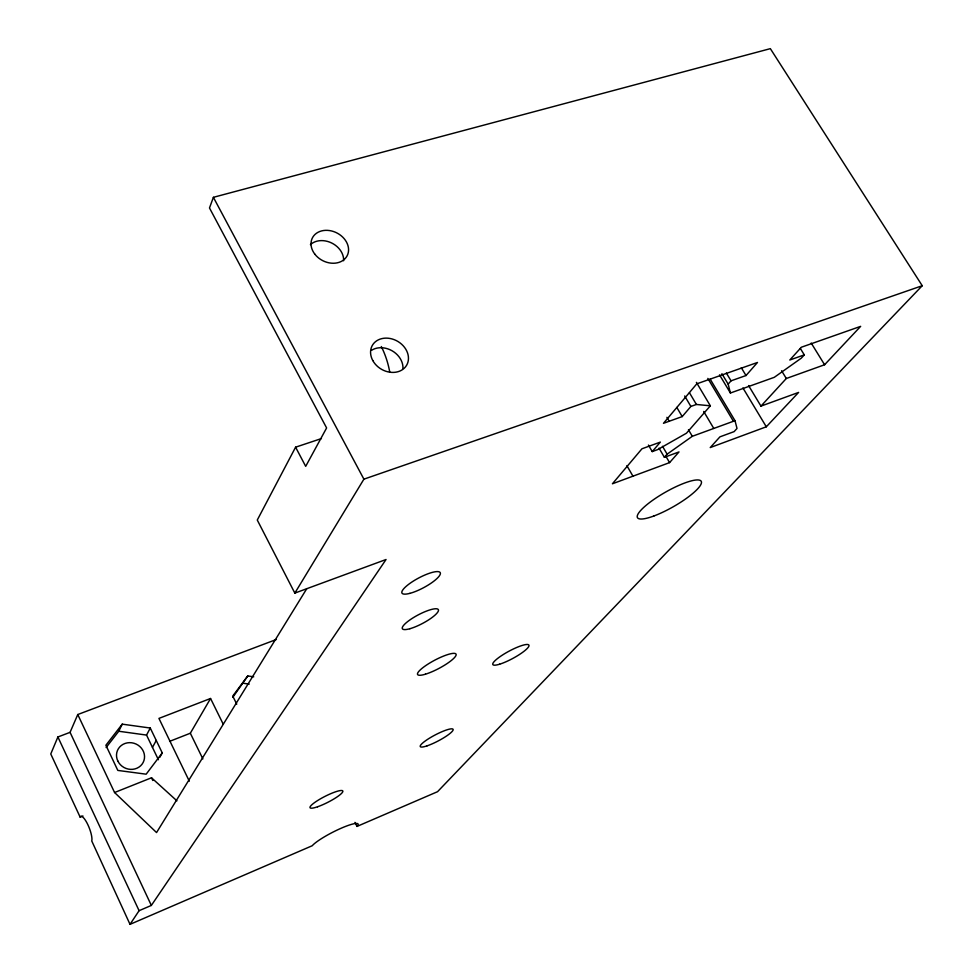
<?xml version="1.0" encoding="UTF-8"?>
<svg xmlns="http://www.w3.org/2000/svg" width="973" height="973" viewBox="0 0 973 973"><rect width="100%" height="100%" fill="white"/><g stroke="black" fill="none" stroke-linecap="round" stroke-linejoin="round"><path stroke-width="1.46" d="M276.381 639.48L77.767 714.535L70.068 732.341L57.894 736.987L50.766 753.978L80.139 817.113L80.431 816.529A13.914 3.685 68.6 0 1 88.044 825.104A13.914 3.685 68.6 0 1 91.766 841L130.017 924.35L312.236 845.732A26.235 4.233 -27.1 0 1 341.645 828.023A26.235 4.233 -27.1 0 1 357.006 826.418L437.546 791.694L922.234 285.721L770.348 48.65L213.391 197.324L209.487 207.967L326.612 427.95L305.692 466.359L295.597 447.179L321.418 438.58M106.118 747.544L118.755 731.246L122.245 724.155L150.268 728.035L162.248 752.895L159.694 757.468M295.597 447.179L257.273 520.044L294.831 593.104L386.05 559.511L151.35 905.425L139.09 910.692L130.017 924.35M158.404 759.743L146.546 735.077L150.268 728.035M152.469 747.386L156.252 740.441M169.63 741.353L190.331 733.228L210.557 698.48L223.279 724.289M294.831 593.104L363.902 479.166L922.234 285.721M232.778 697.373L247.762 675.955L253.722 676.819M306.799 588.641L156.556 832.56L114.571 792.521L77.767 714.535M247.762 675.955L232.742 696.084L236.755 704.16M162.248 752.895L146.157 774.192L117.818 770.421L105.887 745.245L122.245 724.155M648.419 445.05L652.226 451.594L660.363 442.095L641.961 448.784L612.418 483.788L669.582 462.613L679.008 451.922L664.389 457.298L659.049 448.152M800.329 348.431L804.294 354.877L801.265 358.186L774.301 377.317L730.419 393.007L728.157 384.128L731.039 380.832L746.011 375.529L757.493 362.467L696.802 383.824L663.477 423.304L682.207 416.578L690.879 406.434L696.4 404.464L710.351 405.814L686.464 433.204L657.59 449.635L652.226 451.594M664.389 457.298L667.113 454.172L692.314 436.293L735.004 420.689L737.011 428.461L734.141 431.611L719.947 436.841L710.229 447.568L766.31 426.794L798.614 392.411L760.959 406.118L748.565 385.551M760.959 406.118L786.306 378.497L824.593 364.753L860.655 326.356L801.387 347.215L789.796 360.01L804.294 354.877M80.139 817.113L82.948 815.982M114.571 792.521L151.508 777.78L176.916 800.828M210.557 698.48L158.94 718.402L189.309 781.185M118.755 731.246L146.546 735.077M243.311 683.253L249.222 684.116M811.202 343.055L824.593 364.753M781.574 370.737L786.306 378.497M741.304 367.733L746.011 375.529M742.922 387.935L766.31 426.794M726.357 373.036L731.039 380.832M721.917 373.717L728.157 384.128M719.521 374.848L730.419 393.007M710.181 379.154L735.004 420.689M707.833 378.4L733.435 421.273M696.4 382.365L710.351 405.814M703.698 411.457L713.781 428.448M689.431 392.715L696.4 404.464M684.688 395.975L690.879 406.434M676.819 407.432L682.207 416.578M688.458 429.75L692.314 436.293M666.906 417.332L669.193 421.248M662.528 446.315L667.113 454.172M665.751 456.057L669.582 462.613M626.904 465.678L632.949 476.186M213.391 197.324L363.902 479.166M354.963 822.367L357.006 826.418M190.331 733.228L202.871 758.928M151.508 777.78L152.81 780.504M70.068 732.341L151.35 905.425M57.894 736.987L139.09 910.692M381.307 346.546A43.25 19.63 72.6 0 1 389.747 372.148M310.411 244.649A19.375 15.483 27.1 0 1 331.598 242.958A19.375 15.483 27.1 0 1 343.615 260.752M371.491 350.353A19.655 16.079 30.2 0 1 392.083 350.779A19.655 16.079 30.2 0 1 402.956 368.341M427.025 745.865A18.536 3.357 -27.7 0 0 453.077 730.091A18.536 3.357 -27.7 0 0 429.932 737.899A18.536 3.357 -27.7 0 0 427.025 745.865M499.648 664.194A20.482 4.087 -28.3 0 0 528.813 646.34A20.482 4.087 -28.3 0 0 504.111 654.002A20.482 4.087 -28.3 0 0 499.648 664.194M425.469 674.18A21.734 4.61 -27.9 0 0 456.045 655.267A21.734 4.61 -27.9 0 0 428.935 663.513A21.734 4.61 -27.9 0 0 425.469 674.18M409.864 628.728A20.372 4.792 -27.9 0 0 438.422 610.752A20.372 4.792 -27.9 0 0 412.807 618.001A20.372 4.792 -27.9 0 0 409.864 628.728M409.901 593.348A21.698 5.437 -28.1 0 0 440.319 573.997A21.698 5.437 -28.1 0 0 413.075 581.258A21.698 5.437 -28.1 0 0 409.901 593.348M372.768 360.509A19.813 16.152 30.2 0 0 405.571 366.797A19.813 16.152 30.2 0 0 390.197 338.507A19.813 16.152 30.2 0 0 372.768 360.509M314.826 254.16A19.533 15.556 27.1 0 0 347.093 255.863A19.533 15.556 27.1 0 0 327.463 230.358A19.533 15.556 27.1 0 0 314.826 254.16M117.83 761.056A14.194 13.208 24.2 0 0 142.034 764.243A14.194 13.208 24.2 0 0 131.708 742.776A14.194 13.208 24.2 0 0 117.83 761.056M317.575 806.775A18.414 3.296 -27 0 0 342.873 791.438A18.414 3.296 -27 0 0 318.803 799.806A18.414 3.296 -27 0 0 317.575 806.775M653.965 515.958A36.719 8.271 -29.7 0 0 701.472 482.085A36.719 8.271 -29.7 0 0 652.555 500.365A36.719 8.271 -29.7 0 0 653.965 515.958"/></g></svg>
